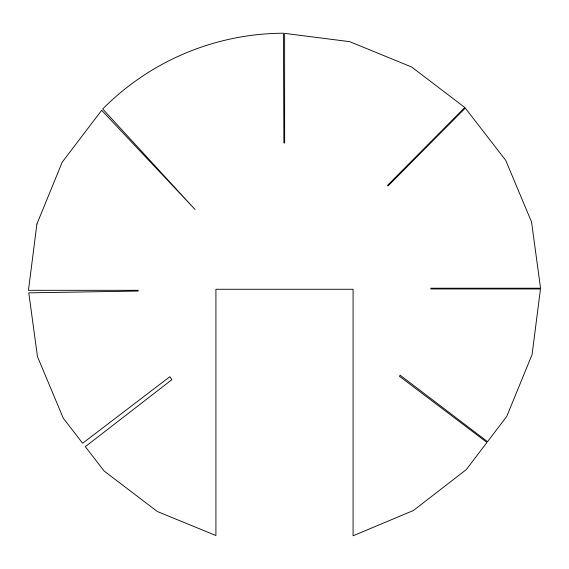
<?xml version="1.0" encoding="UTF-8"?>
<svg xmlns="http://www.w3.org/2000/svg" width="569" height="569" viewBox="0 0 569 569"><rect width="100%" height="100%" fill="white"/><g stroke="black" fill="none" stroke-linecap="round" stroke-linejoin="round"><path stroke-width="0.85" d="M36.907 224.008L28.45 290.318L138.189 290.318L138.189 291.051L28.791 292.85L37.447 356.55L63.28 418.201L82.647 443.237L169.903 376.685L171.866 379.701L85.314 446.679L104.184 471.068L157.378 511.538L215.914 535.507L215.914 289.272L353.086 289.272L353.086 535.778L413.428 510.493L466.296 469.589L486.95 442.433L399.438 376.23L400.178 375.227L487.526 441.686L506.766 416.387L532.093 354.53L540.458 288.96L430.811 288.96L430.811 288.227L540.55 288.227L531.553 221.988L505.72 160.337L465.278 108.074L388.03 185.928L387.539 185.387L464.816 107.477L411.622 67L349.757 41.672L284.635 33.372L284.635 142.954L283.903 142.954L283.454 33.222A256.05 256.05 0 0 0 102.705 108.956L195.06 209.484L101.68 110.301L62.234 162.151L36.907 224.008"/></g></svg>
